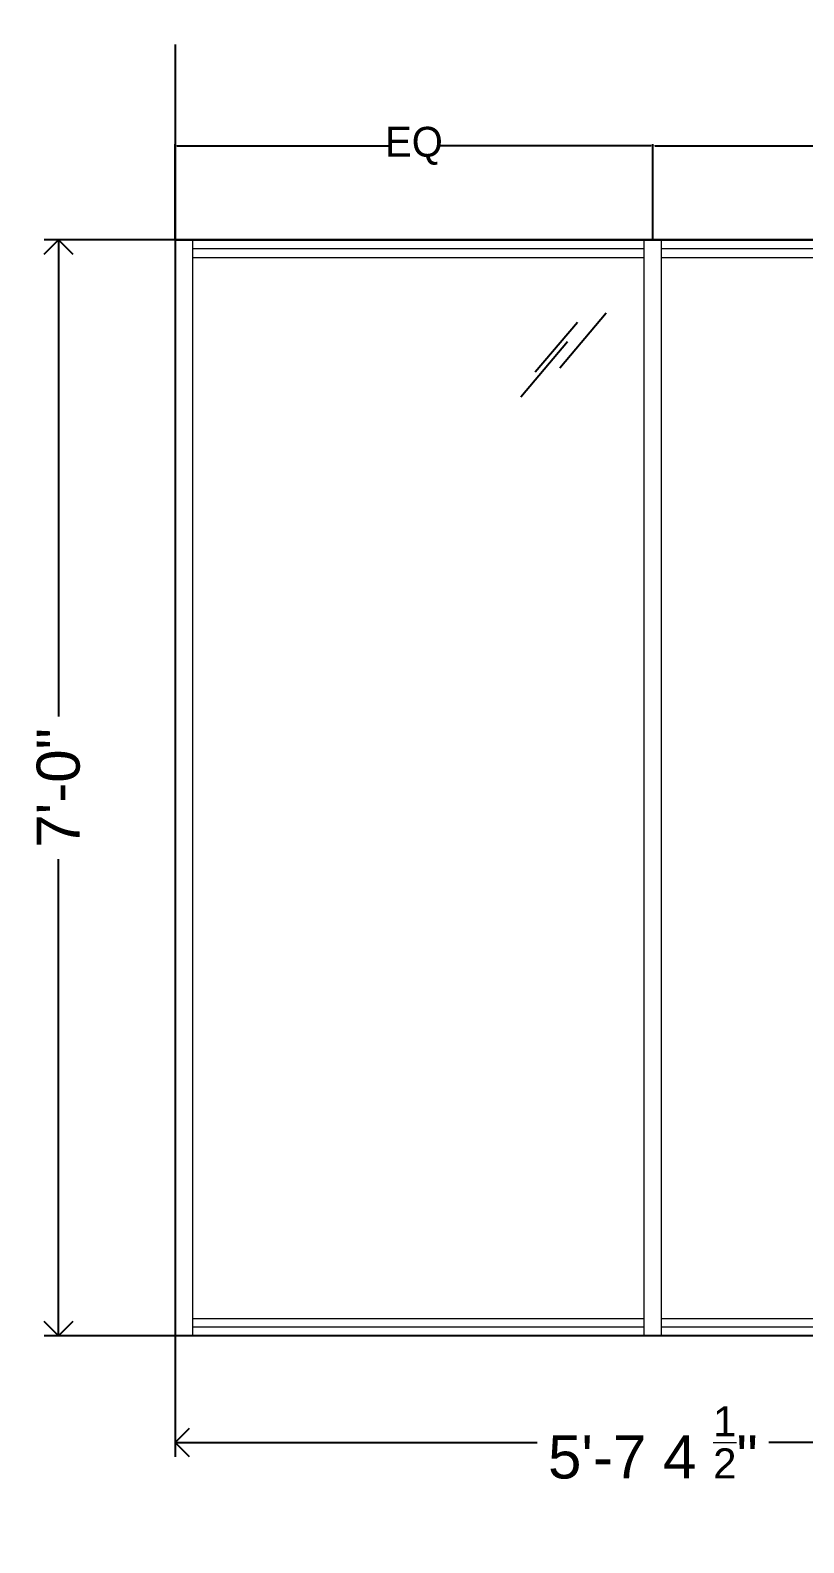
# Model space of a CAD drawing. Header units: inches. Extents: x -6061 to 13621, y -296 to 7483.
# Drawn here: x -5166.2 to -5088.5, y 45.8 to 197.6 of the extents above; entities that cross this region are included whole.
import ezdxf

# ---------------------------------------------------------------- set-up
doc = ezdxf.new("R2010")
doc.units = ezdxf.units.IN
doc.header["$MEASUREMENT"] = 0
doc.layers.get('0').update_dxf_attribs({"linetype": 'CONTINUOUS'})
doc.layers.get('Defpoints').update_dxf_attribs({"color": 6, "linetype": 'CONTINUOUS', "lineweight": 15})
doc.layers.add('Dimensions', color=8, linetype='CONTINUOUS', lineweight=13)
doc.styles.add('stylus', font='arial.ttf')
doc.dimstyles.new('_AA -Arch$0', dxfattribs={"dimtxt": 0.08, "dimasz": 0.1, "dimexe": 0.05, "dimexo": 0.1, "dimgap": 0.03, "dimtad": 1, "dimdec": 4, "dimzin": 3, "dimdsep": 46, "dimlunit": 5, "dimtxsty": 'stylus', "dimblk": 'ARCHTICK', "dimcen": 0.084, "dimclrd": 256, "dimclre": 256, "dimclrt": 7, "dimazin": 2, "dimtfac": 0.9, "dimtdec": 4, "dimtmove": 0, "dimatfit": 2, "dimfxl": 0.8, "dimfrac": 1, "dimtzin": 11, "dimarcsym": 0})
doc.dimstyles.get("Standard").update_dxf_attribs({"dimtxt": 0.18, "dimasz": 0.18, "dimexe": 0.18, "dimexo": 0.0625, "dimgap": 0.0625, "dimtad": 0, "dimtih": 1, "dimtoh": 1, "dimdec": 4, "dimzin": 0, "dimdsep": 46, "dimtxsty": 'Standard', "dimcen": 0.09, "dimadec": 0, "dimazin": 0, "dimtfac": 1, "dimtdec": 4, "dimtofl": 0, "dimtmove": 0, "dimatfit": 3, "dimfxl": 1, "dimtolj": 1, "dimtzin": 0, "dimlwd": -1, "dimlwe": -1, "dimarcsym": 0})

# ---------------------------------------------------------------- blocks, each defined once
blk = doc.blocks.new('*U33')
at = {"lineweight": 5, "ltscale": 0.5}
blk.add_line((22993.25, -3882.69), (23089.25, -3882.69), dxfattribs=at)
at = {"lineweight": 5}
for p, q in [((22993.25, -3882.69), (22993.25, -3992.69)), ((22995, -3882.69), (22995, -3992.69)), ((22995, -3884.44), (23040.38, -3884.44)), ((23042.13, -3884.44), (23087.5, -3884.44)), ((22995, -3990.94), (23040.38, -3990.94)), ((23042.13, -3990.94), (23087.5, -3990.94)), ((22993.25, -3992.69), (23089.25, -3992.69))]:
    blk.add_line(p, q, dxfattribs=at)
at = {"lineweight": 5, "extrusion": (0, 1, 0)}
for p, q in [((23040.38, -3992.69), (23040.38, -3882.69)), ((23042.13, -3992.69), (23042.13, -3882.69)), ((23087.5, -3992.69), (23087.5, -3882.69)), ((23089.25, -3992.69), (23089.25, -3882.69))]:
    blk.add_line(p, q, dxfattribs=at)
at = {"color": 8, "lineweight": 5}
for p, q in [((23040.38, -3883.56), (22995, -3883.56)), ((23087.5, -3883.56), (23042.13, -3883.56)), ((23040.38, -3991.81), (22995, -3991.81)), ((23087.5, -3991.81), (23042.13, -3991.81))]:
    blk.add_line(p, q, dxfattribs=at)
at = {"color": 8, "ltscale": 0.008}
for points in [[(23033.67, -3890.97), (23029.44, -3895.95)], [(23036.57, -3890.04), (23031.89, -3895.55)], [(23080.79, -3890.97), (23076.57, -3895.95)], [(23083.69, -3890.04), (23079.02, -3895.55)], [(23032.69, -3892.92), (23027.98, -3898.48)], [(23079.82, -3892.92), (23075.1, -3898.48)]]:
    blk.add_lwpolyline(points, dxfattribs=at)
blk = doc.blocks.new('_Open90')
at = {"color": 0, "linetype": 'ByBlock', "lineweight": -2}
for p, q in [((0, 0), (-1, 0)), ((-0.5, 0.5), (0, 0)), ((0, 0), (-0.5, -0.5))]:
    blk.add_line(p, q, dxfattribs=at)
blk = doc.blocks.new('*D38')
at = {"layer": 'Defpoints', "color": 0, "transparency": 16777216}
for p in [(-5151.63, 197.6), (-5055.63, 197.6), (-5055.63, 55.83)]:
    blk.add_point(p, dxfattribs=at)
at = {"layer": 'Dimensions', "linetype": 'ByBlock', "lineweight": -2, "transparency": 16777216}
for p, q in [((-5151.63, 196.16), (-5151.63, 54.39)), ((-5055.63, 196.16), (-5055.63, 54.39)), ((-5148.75, 55.83), (-5115.27, 55.83)), ((-5058.51, 55.83), (-5091.99, 55.83))]:
    blk.add_line(p, q, dxfattribs=at)
at = {"layer": 'Dimensions', "lineweight": -2, "transparency": 16777216, "xscale": 2.88, "yscale": 2.88, "zscale": 2.88, "rotation": 180}
blk.add_blockref('_Open90', (-5151.63, 55.83), dxfattribs=at)
at = {"layer": 'Dimensions', "lineweight": -2, "transparency": 16777216, "xscale": 2.88, "yscale": 2.88, "zscale": 2.88}
blk.add_blockref('_Open90', (-5055.63, 55.83), dxfattribs=at)
at = {"layer": 'Dimensions', "color": 7, "transparency": 16777216, "insert": (-5103.63, 55.83), "char_height": 4.32, "attachment_point": 5, "style": 'stylus'}
blk.add_mtext('5\'-7 4 {\\H0.7x;\\S1/2;}"', dxfattribs=at)
blk = doc.blocks.new('*D39')
at = {"layer": 'Defpoints', "color": 0, "transparency": 16777216}
for p in [(-5163.34, 176.55), (-5027.73, 176.55), (-5027.73, 66.55)]:
    blk.add_point(p, dxfattribs=at)
at = {"layer": 'Dimensions', "linetype": 'ByBlock', "lineweight": -2, "transparency": 16777216}
for p, q in [((-5029.17, 176.55), (-5164.78, 176.55)), ((-5163.34, 173.67), (-5163.34, 128.71)), ((-5163.34, 69.43), (-5163.34, 114.38)), ((-5029.17, 66.55), (-5164.78, 66.55))]:
    blk.add_line(p, q, dxfattribs=at)
at = {"layer": 'Dimensions', "lineweight": -2, "transparency": 16777216, "xscale": 2.88, "yscale": 2.88, "zscale": 2.88}
for p, rotation in [((-5163.34, 176.55), 90), ((-5163.34, 66.55), 270)]:
    blk.add_blockref('_Open90', p, dxfattribs=dict(at, rotation=rotation))
at = {"layer": 'Dimensions', "color": 7, "transparency": 16777216, "insert": (-5163.34, 121.55), "char_height": 4.32, "attachment_point": 5, "rotation": 90, "style": 'stylus'}
blk.add_mtext('7\'-0"', dxfattribs=at)
blk = doc.blocks.new('_CLOSEDFILLED')
at = {"color": 0, "lineweight": -2, "true_color": 0x000000}
blk.add_line((-1, 0), (-2, 0), dxfattribs=at)
blk.add_solid([(-1, 0.17), (0, 0), (-1, 0.17), (-1, -0.17)], dxfattribs=at)
blk = doc.blocks.new('*D40')
at = {"color": 0, "transparency": 16777216}
for p, q in [((-5151.63, 176.61), (-5151.63, 186.17)), ((-5151.45, 185.99), (-5130.2, 185.99)), ((-5103.81, 185.99), (-5125.07, 185.99)), ((-5103.63, 176.61), (-5103.63, 186.17))]:
    blk.add_line(p, q, dxfattribs=at)
at = {"layer": 'Defpoints', "color": 0, "transparency": 16777216}
for p in [(-5103.63, 185.99), (-5151.63, 176.55), (-5103.63, 176.55)]:
    blk.add_point(p, dxfattribs=at)
at = {"color": 0, "transparency": 16777216, "xscale": 0.18, "yscale": 0.18, "zscale": 0.18, "rotation": 180}
blk.add_blockref('_CLOSEDFILLED', (-5151.63, 185.99), dxfattribs=at)
at = {"color": 0, "transparency": 16777216, "xscale": 0.18, "yscale": 0.18, "zscale": 0.18}
blk.add_blockref('_CLOSEDFILLED', (-5103.63, 185.99), dxfattribs=at)
at = {"color": 0, "transparency": 16777216, "insert": (-5127.63, 185.99), "char_height": 3, "attachment_point": 5}
blk.add_mtext('EQ', dxfattribs=at)
blk = doc.blocks.new('*D37')
at = {"color": 0, "transparency": 16777216}
for p, q in [((-5103.63, 176.61), (-5103.63, 186.17)), ((-5103.45, 185.99), (-5082.2, 185.99)), ((-5055.81, 185.99), (-5077.07, 185.99)), ((-5055.63, 176.61), (-5055.63, 186.17))]:
    blk.add_line(p, q, dxfattribs=at)
at = {"layer": 'Defpoints', "color": 0, "transparency": 16777216}
for p in [(-5055.63, 185.99), (-5103.63, 176.55), (-5055.63, 176.55)]:
    blk.add_point(p, dxfattribs=at)
at = {"color": 0, "transparency": 16777216, "xscale": 0.18, "yscale": 0.18, "zscale": 0.18, "rotation": 180}
blk.add_blockref('_CLOSEDFILLED', (-5103.63, 185.99), dxfattribs=at)
at = {"color": 0, "transparency": 16777216, "xscale": 0.18, "yscale": 0.18, "zscale": 0.18}
blk.add_blockref('_CLOSEDFILLED', (-5055.63, 185.99), dxfattribs=at)
at = {"color": 0, "transparency": 16777216, "insert": (-5079.63, 185.99), "char_height": 3, "attachment_point": 5}
blk.add_mtext('EQ', dxfattribs=at)

msp = doc.modelspace()

# ---------------------------------------------------------------- block references
msp.add_blockref('*U33', (-28144.88661, 4059.23161))

# ---------------------------------------------------------------- dimensions: what is measured, and where the dimension line sits
for base, p1, p2, picture, middle in [((-5103.63382, 185.99449), (-5151.63382, 176.54543), (-5103.63382, 176.54541), '*D40', (-5127.63382, 185.99449)), ((-5055.63382, 185.99447), (-5103.63382, 176.54541), (-5055.63382, 176.5454), '*D37', (-5079.63382, 185.99447))]:
    dim = msp.add_linear_dim(base=base, p1=p1, p2=p2, text='EQ', dimstyle='Standard', override={"dimtxt": 3, "dimzin": 8, "dimtdec": 2, "dimtofl": 1, "dimtolj": 0, "dimtzin": 8})
    dim.commit()
    dim.dimension.update_dxf_attribs({"geometry": picture, "text_midpoint": middle})
at = {"layer": 'Dimensions'}
dim = msp.add_linear_dim(base=(-5055.63382, 55.83204), p1=(-5151.63382, 197.59629), p2=(-5055.63382, 197.59627), text='5\'-7 4 {\\H0.7x;\\S1/2;}"', dimstyle='_AA -Arch$0', override={"dimtxt": 0.09, "dimasz": 0.06, "dimexe": 0.03, "dimexo": 0.03, "dimtad": 0, "dimpost": '"', "dimblk1": 'Open90', "dimblk2": 'Open90', "dimsah": 1}, dxfattribs=at)
dim.commit()
dim.dimension.update_dxf_attribs({"geometry": '*D38', "text_midpoint": (-5103.63382, 55.83204)})
dim = msp.add_linear_dim(base=(-5163.33827, 176.54508), p1=(-5027.72736, 66.54508), p2=(-5027.72736, 176.54508), angle=90, text='7\'-0"', dimstyle='_AA -Arch$0', override={"dimtxt": 0.09, "dimasz": 0.06, "dimexe": 0.03, "dimexo": 0.03, "dimtad": 0, "dimpost": '"', "dimblk1": 'Open90', "dimblk2": 'Open90', "dimsah": 1}, dxfattribs=at)
dim.commit()
dim.dimension.update_dxf_attribs({"geometry": '*D39', "text_midpoint": (-5163.33827, 121.54508)})

doc.saveas('drawing.dxf')
